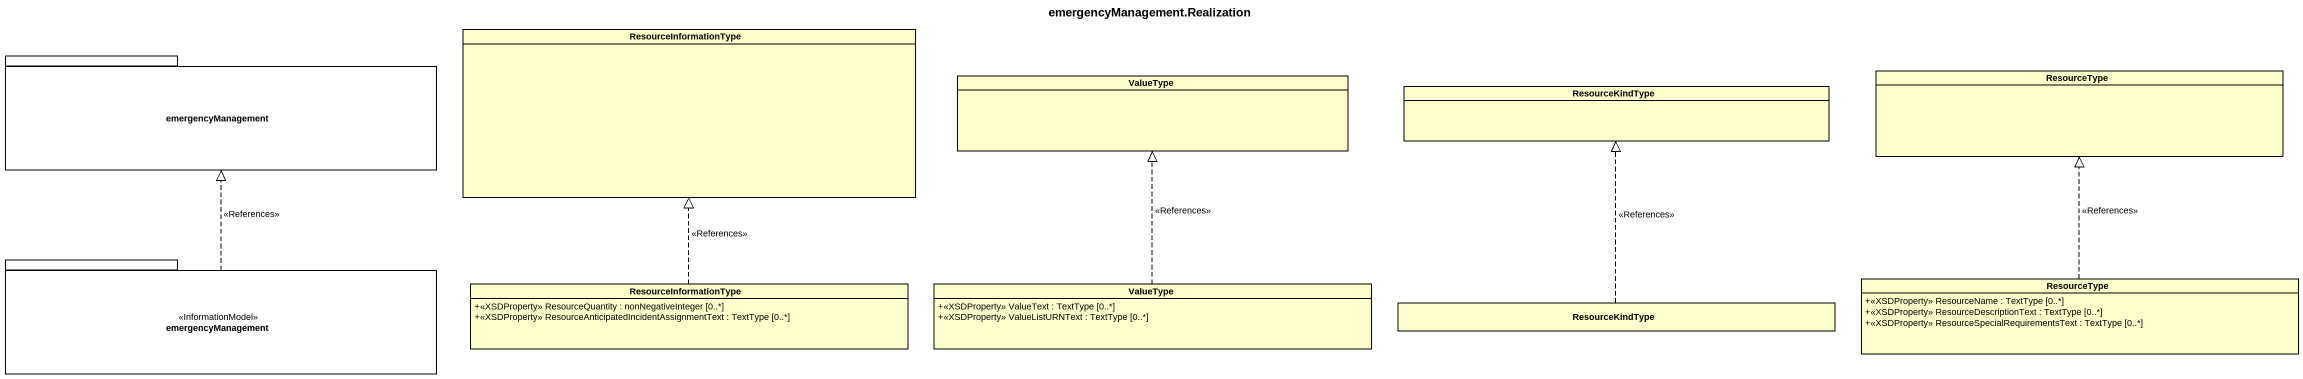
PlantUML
@startuml
title emergencyManagement.Realization
hide circle
hide empty members
skinparam classAttributeIconSize 0
class ResourceInformationType
package emergencyManagement {
}
class ValueType
class ResourceType
class ResourceKindType
package "emergencyManagement" as emergencyManagement_2 <<InformationModel>> {
}
class "ResourceInformationType" as ResourceInformationType_2 {
  +<<XSDProperty>> ResourceQuantity : nonNegativeInteger [0..*]
  +<<XSDProperty>> ResourceAnticipatedIncidentAssignmentText : TextType [0..*]
}
class "ValueType" as ValueType_2 {
  +<<XSDProperty>> ValueText : TextType [0..*]
  +<<XSDProperty>> ValueListURNText : TextType [0..*]
}
class "ResourceKindType" as ResourceKindType_2
class "ResourceType" as ResourceType_2 {
  +<<XSDProperty>> ResourceName : TextType [0..*]
  +<<XSDProperty>> ResourceDescriptionText : TextType [0..*]
  +<<XSDProperty>> ResourceSpecialRequirementsText : TextType [0..*]
}
emergencyManagement_2 .up.|> emergencyManagement : <<References>>
ResourceInformationType_2 .up.|> ResourceInformationType : <<References>>
ValueType_2 .up.|> ValueType : <<References>>
ResourceKindType_2 .up.|> ResourceKindType : <<References>>
ResourceType_2 .up.|> ResourceType : <<References>>
@enduml
